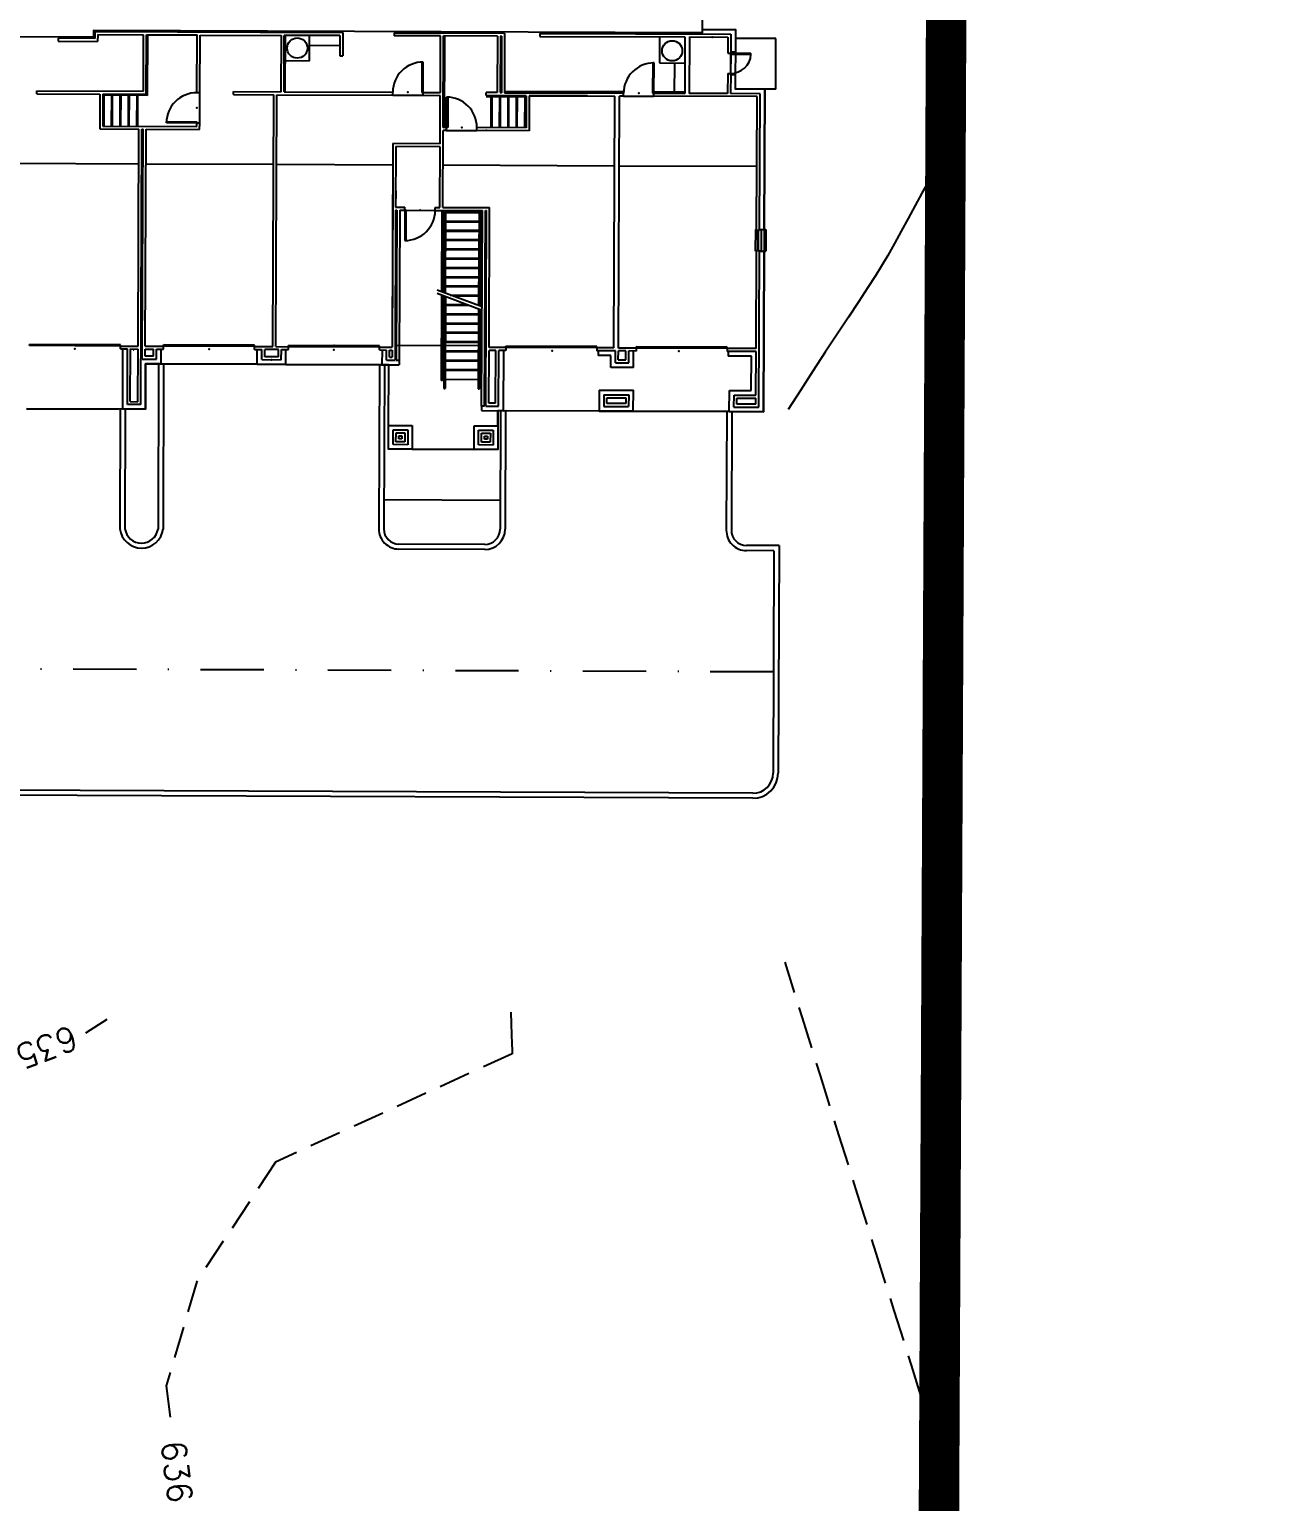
# Model space of a CAD drawing. Header units: feet. Extents: x 26064 to 27719, y 16802 to 28989.
# Drawn here: x 27216.4 to 27340.5, y 16940 to 17085.6 of the extents above; entities that cross this region are included whole.
import ezdxf

# ---------------------------------------------------------------- set-up
doc = ezdxf.new("R2010")
doc.units = ezdxf.units.FT
doc.header["$LTSCALE"] = 50
doc.header["$MEASUREMENT"] = 0
doc.header["$PDSIZE"] = -0.5
for name, pattern in [('CENTERPL', [0.25, 0.125, -0.0625, 0, -0.0625]), ('DASHED', [0.75, 0.5, -0.25]), ('HIDDEN', [0.375, 0.25, -0.125]), ('HIDN25', [0.0938, 0.0625, -0.0313])]:
    doc.linetypes.add(name, pattern=pattern)
for name, color, linetype in [('BUILDING-DOORS-EXT', 2, 'Continuous'), ('BUILDING-INTERIOR', 251, 'Continuous'), ('BUILDINGS', 5, 'Continuous'), ('CL-ROADS', 9, 'CENTERPL'), ('CONT-MJR', 160, 'HIDDEN'), ('CONT-MNR', 55, 'HIDN25'), ('CURB-B', 4, 'Continuous'), ('CURB-F', 32, 'Continuous'), ('DEMO-UTILITY', 1, 'Continuous'), ('SIDEWALK', 9, 'Continuous')]:
    doc.layers.add(name, color=color, linetype=linetype)
doc.styles.add('l60', font='simplex', dxfattribs={"height": 2.4})

msp = doc.modelspace()

# ---------------------------------------------------------------- linework, layer by layer
at = {"layer": 'BUILDING-DOORS-EXT', "color": 7}
for p, q in [((27287.73937, 17083.10646), (27285.74264, 17083.112)), ((27285.74314, 17083.23696), (27287.74236, 17083.22891)), ((27287.73937, 17083.10646), (27287.74236, 17083.22891))]:
    msp.add_line(p, q, dxfattribs=at)
msp.add_arc((27285.76207, 17083.22078), 1.98323, 269.2207002, 356.6228051, dxfattribs=at)
at = {"layer": 'BUILDING-INTERIOR', "color": 7, "ltscale": 12}
for p, q in [((27222.85837, 17085.36432), (27222.85569, 17084.69791)), ((27222.85837, 17085.36432), (27247.39052, 17085.26559)), ((27223.14875, 17085.07159), (27223.14607, 17084.40518)), ((27223.14875, 17085.07159), (27227.68864, 17085.05332)), ((27227.66617, 17079.47215), (27227.68864, 17085.05332)), ((27227.95656, 17079.17942), (27227.98019, 17085.05214)), ((27227.98019, 17085.05214), (27232.97825, 17085.03203)), ((27228.08101, 17079.05397), (27228.10514, 17085.05164)), ((27232.95529, 17079.3259), (27232.97825, 17085.03203)), ((27233.24684, 17079.32473), (27233.2698, 17085.03086)), ((27233.2698, 17085.03086), (27241.30838, 17084.99851)), ((27241.28592, 17079.41734), (27241.30838, 17084.99851)), ((27241.57747, 17079.41617), (27241.59992, 17084.99733)), ((27247.09779, 17084.97521), (27241.59992, 17084.99733)), ((27241.70241, 17079.41567), (27241.72488, 17084.99683)), ((27247.09779, 17084.97521), (27247.08975, 17082.97599)), ((27247.39052, 17085.26559), (27247.3813, 17082.97481)), ((27252.47191, 17085.24515), (27252.47074, 17084.95359)), ((27257.05223, 17084.93516), (27252.47074, 17084.95359)), ((27252.47191, 17085.24515), (27263.38431, 17085.20124)), ((27257.02977, 17079.35399), (27257.05223, 17084.93516)), ((27257.30741, 17075.89582), (27257.34378, 17084.93398)), ((27262.67508, 17084.91253), (27257.34378, 17084.93398)), ((27257.43236, 17075.89531), (27257.46873, 17084.93348)), ((27262.67508, 17084.91253), (27262.65262, 17079.33136)), ((27262.96663, 17084.91136), (27262.94418, 17079.33019)), ((27263.09158, 17084.91085), (27262.96663, 17084.91136)), ((27263.09158, 17084.91085), (27263.06913, 17079.32969)), ((27263.38431, 17085.20124), (27263.36068, 17079.32851)), ((27266.88295, 17085.18716), (27266.88178, 17084.8956)), ((27266.88178, 17084.8956), (27281.20954, 17084.83795)), ((27266.88295, 17085.18716), (27285.75068, 17085.11123)), ((27282.92023, 17085.58079), (27286.21068, 17085.56755)), ((27285.75068, 17085.11123), (27285.74314, 17083.23695)), ((27286.21068, 17085.56755), (27286.20179, 17083.36006)), ((27219.23095, 17084.42094), (27223.14607, 17084.40518)), ((27219.23213, 17084.71249), (27219.23096, 17084.42094)), ((27222.85569, 17084.69791), (27219.23213, 17084.71249)), ((27247.09377, 17083.9756), (27244.09493, 17083.98767)), ((27281.20954, 17084.83795), (27281.18708, 17079.25678)), ((27281.6677, 17084.83611), (27281.64524, 17079.25494)), ((27281.6677, 17084.83611), (27285.45796, 17084.82085)), ((27285.45796, 17084.82085), (27285.45159, 17083.23813)), ((27247.08975, 17082.97599), (27247.3813, 17082.97481)), ((27255.20925, 17082.3602), (27255.19718, 17079.36137)), ((27255.3342, 17082.3597), (27255.20925, 17082.3602)), ((27255.32213, 17079.36086), (27255.3342, 17082.3597)), ((27278.03376, 17082.26836), (27278.0217, 17079.26952)), ((27278.15872, 17082.26785), (27278.03376, 17082.26836)), ((27278.14665, 17079.26902), (27278.15872, 17082.26785)), ((27280.18747, 17079.26081), (27280.19954, 17082.25964)), ((27285.45159, 17083.23813), (27285.74314, 17083.23695)), ((27285.74314, 17083.23695), (27285.73443, 17081.07113)), ((27285.7351, 17081.23773), (27285.74314, 17083.23695)), ((27285.74264, 17083.112), (27285.74314, 17083.23696)), ((27285.74364, 17083.36191), (27286.20179, 17083.36006)), ((27285.44355, 17081.2389), (27285.4355, 17079.23969)), ((27285.44354, 17081.2389), (27285.7351, 17081.23773)), ((27285.7351, 17081.23773), (27285.72705, 17079.23852)), ((27285.7346, 17081.11278), (27286.19275, 17081.11093)), ((27286.19275, 17081.11093), (27286.18705, 17079.69483)), ((27217.12744, 17079.223), (27217.12862, 17079.51455)), ((27217.12744, 17079.223), (27223.375, 17079.19786)), ((27217.12862, 17079.51455), (27227.66617, 17079.47215)), ((27223.375, 17079.19786), (27223.36109, 17075.74086)), ((27223.66656, 17079.19668), (27223.65382, 17076.03124)), ((27223.66656, 17079.19668), (27227.95656, 17079.17942)), ((27223.77878, 17076.03073), (27223.79152, 17079.19618)), ((27228.08101, 17079.05397), (27223.79101, 17079.07123)), ((27224.61179, 17076.02738), (27224.62452, 17079.19283)), ((27225.4448, 17076.02403), (27225.45753, 17079.18948)), ((27226.27781, 17076.02068), (27226.29054, 17079.18612)), ((27227.11082, 17076.01733), (27227.12355, 17079.18277)), ((27233.24684, 17079.32473), (27232.95529, 17079.3259)), ((27233.23478, 17076.32589), (27233.24684, 17079.32473)), ((27236.57821, 17079.14473), (27236.57938, 17079.43628)), ((27236.57821, 17079.14473), (27240.57666, 17079.12864)), ((27236.57938, 17079.43628), (27241.28592, 17079.41734)), ((27240.47644, 17054.22164), (27240.57667, 17079.12864)), ((27240.76799, 17054.22047), (27240.86821, 17079.12747)), ((27240.86821, 17079.12747), (27252.32213, 17079.08137)), ((27241.57747, 17079.41617), (27252.3233, 17079.37293)), ((27252.32213, 17079.08137), (27252.3233, 17079.37293)), ((27252.32213, 17079.08137), (27255.32096, 17079.06931)), ((27255.19718, 17079.36137), (27255.32213, 17079.36086)), ((27255.32096, 17079.06931), (27255.32213, 17079.36086)), ((27255.32213, 17079.36086), (27257.02977, 17079.35399)), ((27261.56858, 17079.04417), (27261.56975, 17079.33572)), ((27262.65262, 17079.33136), (27261.56975, 17079.33572)), ((27262.94418, 17079.33019), (27263.06913, 17079.32969)), ((27263.36068, 17079.32851), (27275.14781, 17079.28108)), ((27275.14832, 17079.40604), (27263.36118, 17079.45347)), ((27275.14664, 17078.98953), (27275.14781, 17079.28108)), ((27278.0217, 17079.26952), (27278.14665, 17079.26902)), ((27278.14547, 17078.97746), (27278.14665, 17079.26902)), ((27278.14665, 17079.26902), (27281.18708, 17079.25678)), ((27281.18759, 17079.38174), (27278.14715, 17079.39397)), ((27285.4355, 17079.23969), (27281.64524, 17079.25494)), ((27288.64257, 17079.22678), (27285.72705, 17079.23852)), ((27289.10257, 17079.68309), (27286.18705, 17079.69483)), ((27288.58827, 17065.73201), (27288.64257, 17079.22678)), ((27289.04676, 17065.81347), (27289.10257, 17079.68309)), ((27255.32096, 17079.06931), (27257.0286, 17079.06244)), ((27257.00932, 17074.27262), (27257.0286, 17079.06244)), ((27257.64061, 17075.89448), (27257.65268, 17078.89331)), ((27257.65268, 17078.89331), (27257.77763, 17078.89281)), ((27257.77763, 17078.89281), (27257.76556, 17075.89397)), ((27265.52488, 17078.90329), (27261.56807, 17078.91922)), ((27265.52538, 17079.02825), (27261.56858, 17079.04417)), ((27262.05565, 17075.87671), (27262.06838, 17079.04216)), ((27262.88866, 17075.87336), (27262.90139, 17079.0388)), ((27263.72167, 17075.87001), (27263.7344, 17079.03545)), ((27264.55468, 17075.86665), (27264.56741, 17079.0321)), ((27265.38769, 17075.8633), (27265.40042, 17079.02875)), ((27265.52538, 17079.02825), (27265.51265, 17075.8628)), ((27265.81694, 17079.02707), (27265.80303, 17075.57007)), ((27271.56469, 17079.00394), (27265.81694, 17079.02707)), ((27265.85855, 17079.0269), (27274.27198, 17078.99305)), ((27274.17175, 17054.08605), (27274.27198, 17078.99305)), ((27274.62991, 17054.08421), (27274.73014, 17078.99121)), ((27275.14664, 17078.98953), (27274.73014, 17078.99121)), ((27275.14664, 17078.98953), (27278.14547, 17078.97746)), ((27288.34985, 17078.9364), (27278.14547, 17078.97746)), ((27288.29672, 17065.73318), (27288.34985, 17078.9364)), ((27229.94439, 17076.33913), (27229.94489, 17076.46408)), ((27232.94322, 17076.32707), (27229.94439, 17076.33913)), ((27229.94489, 17076.46408), (27232.94373, 17076.45202)), ((27232.94188, 17075.99386), (27232.94322, 17076.32707)), ((27232.94373, 17076.45202), (27232.94322, 17076.32707)), ((27233.23478, 17076.32589), (27232.94322, 17076.32707)), ((27233.23226, 17075.70114), (27233.23478, 17076.32589)), ((27223.36109, 17075.74086), (27227.23459, 17075.72527)), ((27223.65382, 17076.03124), (27232.94188, 17075.99386)), ((27227.14828, 17054.27527), (27227.23459, 17075.72527)), ((27227.41653, 17048.48467), (27227.52614, 17075.7241)), ((27227.52614, 17075.7241), (27227.6511, 17075.72359)), ((27227.55959, 17052.98243), (27227.6511, 17075.72359)), ((27227.85633, 17054.27242), (27227.94265, 17075.72242)), ((27227.94265, 17075.72242), (27233.23226, 17075.70114)), ((27257.27557, 17067.98223), (27257.30623, 17075.60426)), ((27257.63944, 17075.60292), (27257.30623, 17075.60426)), ((27257.64061, 17075.89448), (27257.30741, 17075.89582)), ((27257.63944, 17075.60292), (27257.64061, 17075.89448)), ((27257.63944, 17075.60292), (27260.63827, 17075.59085)), ((27257.76556, 17075.89397), (27257.64061, 17075.89448)), ((27260.63827, 17075.59085), (27260.63945, 17075.88241)), ((27265.80303, 17075.57007), (27260.63827, 17075.59085)), ((27265.51265, 17075.8628), (27260.63945, 17075.88241)), ((27261.63798, 17075.58683), (27261.51303, 17075.58733)), ((27252.3445, 17074.29139), (27252.26355, 17054.17421)), ((27257.00932, 17074.27262), (27252.3445, 17074.29139)), ((27252.63487, 17073.99866), (27252.61074, 17068.001)), ((27257.00814, 17073.98107), (27252.63487, 17073.99866)), ((27256.98401, 17067.9834), (27257.00814, 17073.98107)), ((27227.22067, 17072.26829), (27214.72553, 17072.31857)), ((27240.54885, 17072.21466), (27227.92874, 17072.26544)), ((27252.33595, 17072.16722), (27240.84039, 17072.21348)), ((27274.24416, 17072.07907), (27257.29232, 17072.14728)), ((27288.322, 17072.02242), (27274.70232, 17072.07722)), ((27252.3259, 17069.63862), (27252.26367, 17054.17421)), ((27252.61745, 17069.63744), (27252.61087, 17068.001)), ((27256.98414, 17067.9834), (27256.99072, 17069.61985)), ((27257.2757, 17067.98223), (27257.28228, 17069.61867)), ((27252.60957, 17067.70945), (27252.54986, 17052.88187)), ((27252.6097, 17067.70945), (27252.54999, 17052.88187)), ((27252.6097, 17067.70945), (27252.73465, 17067.70894)), ((27252.61087, 17068.001), (27253.52718, 17067.99731)), ((27252.73465, 17067.70894), (27252.67494, 17052.88137)), ((27253.0262, 17067.70777), (27252.96648, 17052.88019)), ((27253.0262, 17067.70777), (27253.52601, 17067.70576)), ((27253.52601, 17067.70576), (27253.51394, 17064.70692)), ((27253.52601, 17067.70576), (27253.52718, 17067.99731)), ((27253.52601, 17067.70576), (27256.52484, 17067.69369)), ((27253.65096, 17067.70526), (27253.52601, 17067.70576)), ((27253.63889, 17064.70642), (27253.65096, 17067.70526)), ((27256.52484, 17067.69369), (27256.52602, 17067.98524)), ((27256.52484, 17067.69369), (27261.18961, 17067.67492)), ((27256.52602, 17067.98524), (27256.98414, 17067.9834)), ((27257.2757, 17067.98223), (27261.89884, 17067.96362)), ((27261.11185, 17048.34909), (27261.18961, 17067.67492)), ((27261.40341, 17048.34792), (27261.48117, 17067.67375)), ((27261.48117, 17067.67375), (27261.60612, 17067.67324)), ((27261.52836, 17048.34741), (27261.60612, 17067.67324)), ((27261.84307, 17054.13566), (27261.89872, 17067.96363)), ((27261.8432, 17054.13566), (27261.89884, 17067.96362)), ((27253.51394, 17064.70692), (27253.63889, 17064.70642)), ((27288.20505, 17063.651), (27288.21375, 17065.81682)), ((27288.21375, 17065.81682), (27288.29705, 17065.81649)), ((27288.29672, 17065.73319), (27288.58827, 17065.73201)), ((27288.41362, 17063.73346), (27288.42167, 17065.73268)), ((27288.46332, 17065.73252), (27288.45527, 17063.73329)), ((27288.58861, 17065.81531), (27288.75521, 17065.81464)), ((27288.58861, 17065.81531), (27289.04676, 17065.81347)), ((27288.75521, 17065.81464), (27288.74649, 17063.64882)), ((27289.04676, 17065.81347), (27289.21336, 17065.8128)), ((27289.21336, 17065.8128), (27289.20465, 17063.64697)), ((27288.28834, 17063.65066), (27288.20505, 17063.651)), ((27288.24962, 17054.0294), (27288.28867, 17063.73396)), ((27288.28867, 17063.73396), (27288.58023, 17063.73279)), ((27288.51788, 17048.23881), (27288.58023, 17063.73279)), ((27288.74649, 17063.64882), (27288.57989, 17063.64949)), ((27288.57989, 17063.64949), (27289.03805, 17063.64764)), ((27288.97419, 17047.77881), (27289.03805, 17063.64764)), ((27289.03805, 17063.64764), (27289.20465, 17063.64697)), ((27257.15733, 17059.28422), (27257.12346, 17050.86422)), ((27257.28209, 17059.23633), (27257.24841, 17050.86372)), ((27257.40686, 17059.18845), (27257.37018, 17050.07186)), ((27257.53162, 17059.14057), (27257.49513, 17050.07135)), ((27257.27472, 17057.40285), (27257.39967, 17057.40234)), ((27257.2784, 17058.31916), (27257.40336, 17058.31865)), ((27257.52462, 17057.40184), (27260.81502, 17057.3886)), ((27257.52831, 17058.31815), (27259.8223, 17058.30892)), ((27260.81717, 17057.92711), (27260.78552, 17050.05811)), ((27260.94193, 17057.87923), (27260.91047, 17050.05761)), ((27257.27104, 17056.48654), (27257.39598, 17056.48603)), ((27257.52094, 17056.48553), (27260.81133, 17056.47229)), ((27216.40245, 17054.31851), (27216.40295, 17054.44347)), ((27225.39946, 17054.40726), (27216.40295, 17054.44347)), ((27225.39896, 17054.28231), (27225.39946, 17054.40726)), ((27229.66813, 17054.26513), (27229.66864, 17054.39008)), ((27238.66514, 17054.35388), (27229.66864, 17054.39008)), ((27238.66464, 17054.22893), (27238.66514, 17054.35388)), ((27242.01751, 17054.21544), (27242.01801, 17054.34039)), ((27249.71642, 17054.30941), (27242.01801, 17054.34039)), ((27257.26367, 17054.65391), (27257.38861, 17054.65341)), ((27257.26735, 17055.57022), (27257.3923, 17055.56972)), ((27257.51357, 17054.65291), (27260.80396, 17054.63967)), ((27257.51725, 17055.56922), (27260.80764, 17055.55598)), ((27225.39896, 17054.28231), (27216.40245, 17054.31851)), ((27225.39778, 17053.99076), (27225.39896, 17054.28231)), ((27225.39778, 17053.99076), (27226.10584, 17053.98791)), ((27225.39896, 17054.28231), (27227.14828, 17054.27527)), ((27225.62372, 17048.03372), (27225.64769, 17053.98975)), ((27226.08372, 17048.49003), (27226.10584, 17053.98791)), ((27226.37644, 17048.78041), (27226.39739, 17053.98674)), ((27226.39739, 17053.98674), (27227.1471, 17053.98372)), ((27226.65479, 17053.91714), (27226.73403, 17053.91682)), ((27227.12615, 17048.7774), (27227.1471, 17053.98372)), ((27227.55959, 17052.98243), (27228.95488, 17052.97682)), ((27227.85231, 17053.27281), (27227.85516, 17053.98087)), ((27228.6645, 17053.26954), (27227.85231, 17053.27281)), ((27227.85516, 17053.98087), (27228.66735, 17053.9776)), ((27227.85633, 17054.27242), (27229.66813, 17054.26513)), ((27228.6645, 17053.26954), (27228.66735, 17053.9776)), ((27228.95488, 17052.97682), (27228.9589, 17053.97643)), ((27228.9589, 17053.97643), (27229.66696, 17053.97358)), ((27229.41119, 17052.51682), (27229.41706, 17053.97459)), ((27229.66696, 17053.97358), (27229.66813, 17054.26513)), ((27238.66464, 17054.22893), (27229.66813, 17054.26513)), ((27238.66347, 17053.93738), (27238.66464, 17054.22893)), ((27238.66347, 17053.93738), (27239.37153, 17053.93453)), ((27238.66464, 17054.22893), (27240.47644, 17054.22164)), ((27238.90751, 17052.4786), (27238.91337, 17053.93637)), ((27239.3675, 17052.93492), (27239.37153, 17053.93453)), ((27239.3675, 17052.93492), (27241.30432, 17052.92712)), ((27239.66023, 17053.2253), (27239.66308, 17053.93335)), ((27241.01394, 17053.21985), (27239.66023, 17053.2253)), ((27241.01679, 17053.92791), (27239.66308, 17053.93335)), ((27240.76799, 17054.22047), (27242.01751, 17054.21544)), ((27241.01394, 17053.21985), (27241.01679, 17053.92791)), ((27241.30432, 17052.92712), (27241.30834, 17053.92674)), ((27241.30834, 17053.92674), (27242.01633, 17053.92389)), ((27241.76063, 17052.46712), (27241.7665, 17053.92489)), ((27242.01633, 17053.92389), (27242.01751, 17054.21544)), ((27249.71592, 17054.18446), (27242.01751, 17054.21544)), ((27251.01414, 17054.17924), (27249.71592, 17054.18446)), ((27251.01465, 17054.30419), (27249.71642, 17054.30941)), ((27251.01297, 17053.88768), (27251.01414, 17054.17924)), ((27251.01297, 17053.88768), (27251.72098, 17053.88483)), ((27251.01414, 17054.17924), (27251.01465, 17054.30419)), ((27251.01414, 17054.17924), (27252.26367, 17054.17421)), ((27251.26281, 17053.88668), (27251.25694, 17052.42891)), ((27251.71696, 17052.88522), (27251.72098, 17053.88483)), ((27251.71696, 17052.88522), (27252.54999, 17052.88187)), ((27252.00968, 17053.1756), (27252.01253, 17053.88366)), ((27252.00968, 17053.1756), (27252.25965, 17053.1746)), ((27252.01253, 17053.88366), (27252.2625, 17053.88265)), ((27252.2625, 17053.88265), (27252.25965, 17053.1746)), ((27252.67494, 17052.88137), (27252.96648, 17052.88019)), ((27252.96648, 17052.88019), (27252.96464, 17052.42204)), ((27257.25998, 17053.7376), (27257.38493, 17053.7371)), ((27257.50988, 17053.7366), (27260.80027, 17053.72336)), ((27261.82108, 17048.63779), (27261.84203, 17053.8441)), ((27262.50844, 17053.84142), (27261.84203, 17053.8441)), ((27263.50929, 17054.12895), (27261.8432, 17054.13566)), ((27262.48749, 17048.63511), (27262.50844, 17053.84142)), ((27262.77787, 17048.34239), (27262.79999, 17053.84025)), ((27263.50811, 17053.8374), (27262.79999, 17053.84025)), ((27263.25815, 17053.8384), (27263.23418, 17047.88239)), ((27263.50929, 17054.12895), (27263.50811, 17053.8374)), ((27263.50929, 17054.12895), (27263.50979, 17054.2539)), ((27265.1311, 17054.12243), (27263.50929, 17054.12895)), ((27265.1316, 17054.24738), (27263.50979, 17054.2539)), ((27272.50567, 17054.09275), (27265.13109, 17054.12243)), ((27272.50617, 17054.21771), (27265.1316, 17054.24738)), ((27272.50567, 17054.09275), (27272.50449, 17053.8012)), ((27274.33718, 17053.79383), (27272.50449, 17053.8012)), ((27272.50567, 17054.09275), (27272.50617, 17054.21771)), ((27274.17175, 17054.08605), (27272.50567, 17054.09275)), ((27272.62945, 17053.8007), (27272.6276, 17053.34254)), ((27273.87718, 17053.33751), (27272.6276, 17053.34254)), ((27273.87249, 17052.1713), (27273.87718, 17053.33751)), ((27274.33249, 17052.62761), (27274.33718, 17053.79383)), ((27274.62522, 17052.91799), (27274.62874, 17053.79265)), ((27274.62522, 17052.91799), (27275.37493, 17052.91498)), ((27275.37845, 17053.78964), (27274.62874, 17053.79265)), ((27276.37923, 17054.07717), (27274.62991, 17054.08421)), ((27275.37493, 17052.91498), (27275.37845, 17053.78964)), ((27275.66531, 17052.62225), (27275.67, 17053.78846)), ((27276.37806, 17053.78561), (27275.67, 17053.78846)), ((27276.12162, 17052.16225), (27276.12815, 17053.78662)), ((27276.37923, 17054.07717), (27276.37806, 17053.78561)), ((27276.37923, 17054.07717), (27276.37973, 17054.20212)), ((27285.37574, 17054.04097), (27276.37923, 17054.07717)), ((27285.37624, 17054.16592), (27276.37973, 17054.20212)), ((27285.37574, 17054.04097), (27285.37456, 17053.74941)), ((27288.24845, 17053.73785), (27285.37456, 17053.74941)), ((27285.37574, 17054.04097), (27285.37624, 17054.16592)), ((27288.24962, 17054.0294), (27285.37574, 17054.04097)), ((27285.49952, 17053.74891), (27285.49767, 17053.29075)), ((27287.78845, 17053.28154), (27285.49767, 17053.29075)), ((27287.77471, 17049.8662), (27287.78845, 17053.28154)), ((27288.23102, 17049.4062), (27288.24845, 17053.73785)), ((27227.87285, 17048.02467), (27227.89095, 17052.52294)), ((27227.89095, 17052.52294), (27229.41119, 17052.51682)), ((27229.41119, 17052.51682), (27238.90751, 17052.4786)), ((27238.90751, 17052.4786), (27241.76063, 17052.46712)), ((27241.76063, 17052.46712), (27251.21531, 17052.42908)), ((27251.25694, 17052.42891), (27252.96464, 17052.42204)), ((27251.92007, 17046.42847), (27251.94421, 17052.42614)), ((27257.2526, 17051.90498), (27257.37755, 17051.90448)), ((27257.25629, 17052.82129), (27257.38124, 17052.82079)), ((27257.5025, 17051.90398), (27260.79289, 17051.89074)), ((27257.50619, 17052.82029), (27260.79658, 17052.80705)), ((27276.12162, 17052.16225), (27273.87249, 17052.1713)), ((27274.33249, 17052.62761), (27275.66531, 17052.62225)), ((27257.24841, 17050.86372), (27257.12346, 17050.86422)), ((27257.24892, 17050.98867), (27257.37387, 17050.98817)), ((27257.37018, 17050.07186), (27257.49513, 17050.07135)), ((27257.49881, 17050.98766), (27260.7892, 17050.97442)), ((27260.78552, 17050.05811), (27260.91047, 17050.05761)), ((27226.37644, 17048.78041), (27227.12615, 17048.7774)), ((27262.48749, 17048.63511), (27261.82108, 17048.63779)), ((27272.73887, 17049.9267), (27272.73049, 17047.84418)), ((27272.73887, 17049.9267), (27276.11257, 17049.91313)), ((27273.19519, 17049.4667), (27273.19049, 17048.30049)), ((27273.19519, 17049.4667), (27275.65257, 17049.45681)), ((27273.48322, 17048.59087), (27273.48557, 17049.17398)), ((27275.3575, 17048.58332), (27273.48322, 17048.59087)), ((27273.48557, 17049.17398), (27275.35984, 17049.16643)), ((27275.35984, 17049.16643), (27275.3575, 17048.58332)), ((27275.65257, 17049.45681), (27275.64788, 17048.2906)), ((27276.10419, 17047.8306), (27276.11257, 17049.91313)), ((27285.6005, 17047.79239), (27285.60888, 17049.87491)), ((27285.60888, 17049.87491), (27287.77471, 17049.8662)), ((27286.0605, 17048.2487), (27286.06519, 17049.41491)), ((27286.06519, 17049.41491), (27288.23102, 17049.4062)), ((27286.35323, 17048.53908), (27286.35557, 17049.12219)), ((27288.2275, 17048.53154), (27286.35323, 17048.53908)), ((27286.35557, 17049.12219), (27288.22985, 17049.11464)), ((27288.2275, 17048.53154), (27288.22985, 17049.11464)), ((27216.12741, 17048.07193), (27225.19677, 17048.03544)), ((27227.87285, 17048.02467), (27225.62372, 17048.03372)), ((27227.41653, 17048.48467), (27226.08372, 17048.49003)), ((27261.11185, 17048.34909), (27261.11001, 17047.89093)), ((27261.11001, 17047.89093), (27263.23418, 17047.88239)), ((27261.40341, 17048.34792), (27261.11185, 17048.34909)), ((27261.52836, 17048.34741), (27262.77787, 17048.34239)), ((27262.61133, 17048.34306), (27262.77787, 17048.34239)), ((27262.61133, 17048.34306), (27262.77787, 17048.34239)), ((27262.70752, 17046.38506), (27262.71355, 17047.88448)), ((27272.73049, 17047.84418), (27263.5258, 17047.88122)), ((27272.73049, 17047.84418), (27276.10419, 17047.8306)), ((27273.19049, 17048.30049), (27275.64788, 17048.2906)), ((27276.10419, 17047.8306), (27285.6005, 17047.79239)), ((27285.6005, 17047.79239), (27288.97419, 17047.77881)), ((27286.0605, 17048.2487), (27288.51788, 17048.23881)), ((27251.91069, 17044.09605), (27251.92007, 17046.42848)), ((27251.92007, 17046.42848), (27254.2525, 17046.41909)), ((27252.34978, 17044.53162), (27252.35564, 17045.98939)), ((27252.35564, 17045.98939), (27253.81341, 17045.98352)), ((27252.6425, 17044.822), (27252.64602, 17045.69666)), ((27252.64602, 17045.69666), (27253.52068, 17045.69314)), ((27253.52068, 17045.69314), (27253.51717, 17044.81848)), ((27253.81341, 17045.98352), (27253.80755, 17044.52575)), ((27254.2525, 17046.41909), (27254.24312, 17044.08666)), ((27260.36571, 17044.06202), (27260.37509, 17046.39445)), ((27260.37509, 17046.39445), (27262.70752, 17046.38507)), ((27260.8048, 17044.49759), (27260.81066, 17045.95536)), ((27260.81066, 17045.95536), (27262.26843, 17045.9495)), ((27261.09752, 17044.78798), (27261.10104, 17045.66264)), ((27261.10104, 17045.66264), (27261.9757, 17045.65912)), ((27261.9757, 17045.65912), (27261.97218, 17044.78446)), ((27262.26843, 17045.9495), (27262.26256, 17044.49173)), ((27262.70752, 17046.38507), (27262.69813, 17044.05264)), ((27253.80755, 17044.52575), (27252.34978, 17044.53162)), ((27253.51717, 17044.81848), (27252.6425, 17044.822)), ((27252.93523, 17045.11238), (27252.9364, 17045.40394)), ((27253.22679, 17045.11121), (27252.93523, 17045.11238)), ((27252.9364, 17045.40394), (27253.22796, 17045.40276)), ((27253.22796, 17045.40276), (27253.22679, 17045.11121)), ((27262.26256, 17044.49173), (27260.8048, 17044.49759)), ((27261.97218, 17044.78446), (27261.09752, 17044.78798)), ((27261.39025, 17045.07836), (27261.39142, 17045.36991)), ((27261.6818, 17045.07718), (27261.39025, 17045.07836)), ((27261.39142, 17045.36991), (27261.68298, 17045.36874)), ((27261.68298, 17045.36874), (27261.6818, 17045.07718)), ((27254.24312, 17044.08666), (27251.91069, 17044.09605)), ((27254.24312, 17044.08666), (27260.36571, 17044.06202)), ((27262.69813, 17044.05264), (27260.36571, 17044.06202))]:
    msp.add_line(p, q, dxfattribs=at)
at = {"layer": 'BUILDING-INTERIOR', "color": 7, "ltscale": 8}
for p, q in [((27244.0889, 17082.48827), (27244.09895, 17084.9873)), ((27278.7102, 17084.76471), (27278.70015, 17082.26568)), ((27241.58987, 17082.49833), (27244.0889, 17082.48827)), ((27278.70015, 17082.26568), (27281.19918, 17082.25562))]:
    msp.add_line(p, q, dxfattribs=at)
at = {"layer": 'BUILDING-INTERIOR', "color": 7, "ltscale": 4}
for p, q in [((27223.69548, 17076.03107), (27223.70821, 17079.19652)), ((27224.52849, 17076.02772), (27224.54122, 17079.19316)), ((27225.3615, 17076.02436), (27225.37423, 17079.18981)), ((27226.19451, 17076.02101), (27226.20724, 17079.18646)), ((27227.02752, 17076.01766), (27227.04025, 17079.18311)), ((27262.13895, 17075.87637), (27262.15168, 17079.04182)), ((27262.97196, 17075.87302), (27262.98469, 17079.03847)), ((27263.80497, 17075.86967), (27263.8177, 17079.03512)), ((27264.63798, 17075.86632), (27264.65071, 17079.03177)), ((27265.47099, 17075.86297), (27265.48372, 17079.02841)), ((27257.31561, 17067.56557), (27257.44057, 17067.56507)), ((27257.56552, 17067.56456), (27260.85591, 17067.55132)), ((27257.31193, 17066.64926), (27257.43688, 17066.64875)), ((27257.56183, 17066.64825), (27260.85222, 17066.63501)), ((27257.30455, 17064.81663), (27257.42951, 17064.81613)), ((27257.30824, 17065.73295), (27257.4332, 17065.73244)), ((27257.55446, 17064.81563), (27260.84484, 17064.80239)), ((27257.55814, 17065.73194), (27260.84853, 17065.7187)), ((27257.30087, 17063.90032), (27257.42582, 17063.89982)), ((27257.55077, 17063.89932), (27260.84116, 17063.88608)), ((27257.29349, 17062.0677), (27257.41844, 17062.0672)), ((27257.29718, 17062.98401), (27257.42213, 17062.98351)), ((27257.54339, 17062.0667), (27260.83378, 17062.05346)), ((27257.54708, 17062.983), (27260.83747, 17062.96976)), ((27257.28611, 17060.23508), (27257.41107, 17060.23458)), ((27257.2898, 17061.15139), (27257.41476, 17061.15089)), ((27257.53602, 17060.23408), (27260.8264, 17060.22083)), ((27257.53971, 17061.15039), (27260.83009, 17061.13715)), ((27258.00484, 17059.31586), (27260.82272, 17059.30452)), ((27257.27505, 17057.48615), (27257.40001, 17057.48565)), ((27257.27874, 17058.40246), (27257.40369, 17058.40196)), ((27257.52496, 17057.48514), (27260.81534, 17057.4719)), ((27257.52865, 17058.40145), (27259.60293, 17058.39311)), ((27257.27137, 17056.56984), (27257.39632, 17056.56933)), ((27257.52127, 17056.56883), (27260.81167, 17056.55559)), ((27257.264, 17054.73721), (27257.38895, 17054.73671)), ((27257.26769, 17055.65353), (27257.39263, 17055.65302)), ((27257.5139, 17054.73621), (27260.80429, 17054.72297)), ((27257.51758, 17055.65252), (27260.80798, 17055.63928)), ((27257.25663, 17052.90459), (27257.38157, 17052.90409)), ((27257.26031, 17053.8209), (27257.38526, 17053.8204)), ((27257.50652, 17052.90359), (27260.79691, 17052.89035)), ((27257.51021, 17053.8199), (27260.8006, 17053.80666)), ((27257.25294, 17051.98828), (27257.37789, 17051.98778)), ((27257.50284, 17051.98728), (27260.79323, 17051.97404))]:
    msp.add_line(p, q, dxfattribs=at)
at = {"layer": 'BUILDING-INTERIOR', "color": 7, "ltscale": 6}
for p, q in [((27257.19117, 17067.69102), (27257.15877, 17059.64057)), ((27257.31612, 17067.69052), (27257.28372, 17059.64007)), ((27257.31528, 17067.48226), (27257.44024, 17067.48176)), ((27257.40829, 17059.5448), (27257.44107, 17067.69001)), ((27257.53305, 17059.49692), (27257.56602, 17067.68951)), ((27257.56518, 17067.48126), (27260.85557, 17067.46802)), ((27260.85641, 17067.67627), (27260.81861, 17058.28346)), ((27260.98136, 17067.67577), (27260.94337, 17058.23558)), ((27260.98052, 17067.46752), (27261.18878, 17067.46668)), ((27257.31159, 17066.56595), (27257.43655, 17066.56545)), ((27257.56149, 17066.56494), (27260.85188, 17066.55171)), ((27257.30422, 17064.73333), (27257.42917, 17064.73283)), ((27257.3079, 17065.64964), (27257.43286, 17065.64914)), ((27257.55412, 17064.73232), (27260.84451, 17064.71908)), ((27257.55781, 17065.64863), (27260.8482, 17065.63539)), ((27257.30053, 17063.81702), (27257.42549, 17063.81652)), ((27257.55043, 17063.81602), (27260.84082, 17063.80278)), ((27257.29315, 17061.9844), (27257.41811, 17061.9839)), ((27257.29684, 17062.90071), (27257.4218, 17062.90021)), ((27257.54306, 17061.9834), (27260.83344, 17061.97016)), ((27257.54675, 17062.8997), (27260.83714, 17062.88646)), ((27257.28578, 17060.15178), (27257.41074, 17060.15128)), ((27257.28946, 17061.06809), (27257.41442, 17061.06759)), ((27257.53568, 17060.15077), (27260.82607, 17060.13753)), ((27257.53937, 17061.06708), (27260.82976, 17061.05384)), ((27258.34916, 17059.23117), (27260.82238, 17059.22122)), ((27216.40295, 17054.44347), (27216.40295, 17054.44347)), ((27225.39946, 17054.40726), (27216.40295, 17054.44347)), ((27225.39946, 17054.40726), (27225.39946, 17054.40726)), ((27229.66864, 17054.39008), (27229.66864, 17054.39008)), ((27238.66514, 17054.35388), (27229.66864, 17054.39008)), ((27238.66514, 17054.35388), (27238.66514, 17054.35388)), ((27242.01801, 17054.34039), (27242.01801, 17054.34039)), ((27249.71642, 17054.30941), (27242.01801, 17054.34039)), ((27252.55616, 17054.38128), (27261.13591, 17054.34677)), ((27251.01465, 17054.30419), (27249.71642, 17054.30941)), ((27251.01465, 17054.30419), (27251.01465, 17054.30419)), ((27263.50979, 17054.2539), (27263.50979, 17054.2539)), ((27265.1316, 17054.24738), (27263.50979, 17054.2539)), ((27272.50617, 17054.21771), (27265.1316, 17054.24738)), ((27272.50617, 17054.21771), (27272.50617, 17054.21771)), ((27276.37973, 17054.20212), (27276.37973, 17054.20212)), ((27285.37624, 17054.16592), (27276.37973, 17054.20212)), ((27285.37624, 17054.16592), (27285.37624, 17054.16592))]:
    msp.add_line(p, q, dxfattribs=at)
at = {"layer": 'BUILDING-INTERIOR', "color": 7, "ltscale": 48}
for p, q in [((27261.14987, 17057.79942), (27256.69988, 17059.45977)), ((27261.1513, 17058.15578), (27256.70131, 17059.81612))]:
    msp.add_line(p, q, dxfattribs=at)
at = {"layer": 'BUILDING-INTERIOR', "color": 7, "ltscale": 12}
msp.add_lwpolyline([(27282.9633, 17096.28495), (27282.91889, 17085.24758), (27222.73392, 17085.48974), (27222.73124, 17084.82334), (27212.73513, 17084.86356), (27212.73781, 17085.52997), (27197.20216, 17085.59249)], dxfattribs=at)
at = {"layer": 'BUILDING-INTERIOR', "color": 7, "ltscale": 8}
for centre in [(27242.88605, 17083.74265), (27279.95452, 17083.46852)]:
    msp.add_circle(centre, 0.99962, dxfattribs=at)
at = {"layer": 'BUILDING-INTERIOR', "color": 7, "ltscale": 12}
for centre, start, end in [((27255.32213, 17079.36086), 89.7694454, 179.7694454), ((27278.14665, 17079.26902), 89.7694454, 179.7694454), ((27232.94322, 17076.32707), 89.7694454, 179.7694454), ((27257.64061, 17075.89448), 359.7694454, 89.7694454), ((27253.52601, 17067.70576), 269.7694454, 359.7694454)]:
    msp.add_arc(centre, 2.99886, start, end, dxfattribs=at)
for p in [(27283.89774, 17084.80447, 1), (27253.82272, 17079.3669, 1), (27276.64723, 17079.27505, 1), (27232.94926, 17077.82649, 1), (27259.14003, 17075.88844, 1), (27255.02543, 17067.69972, 1), (27220.89953, 17054.00886, 1), (27234.16521, 17053.95548, 1), (27240.33588, 17052.93102, 1), (27246.51459, 17053.90579, 1), (27246.51633, 17054.32229, 1), (27268.00798, 17054.2358, 1), (27268.08954, 17053.81897, 1), (27280.62641, 17053.76852, 1)]:
    msp.add_point(p, dxfattribs=at)
at = {"layer": 'BUILDINGS', "color": 7, "flags": 128}
msp.add_lwpolyline([(27282.9633, 17096.28495), (27282.92023, 17085.58079), (27286.21068, 17085.56755), (27286.20179, 17083.36006), (27286.19275, 17081.11093), (27286.18705, 17079.69483), (27289.10257, 17079.68309), (27289.04676, 17065.81347), (27289.03805, 17063.64764), (27288.97419, 17047.77881), (27285.6005, 17047.79239), (27285.6005, 17047.79239), (27276.10419, 17047.8306), (27276.10419, 17047.8306), (27276.10419, 17047.8306), (27276.10419, 17047.8306), (27276.10419, 17047.8306), (27276.10419, 17047.8306), (27272.73049, 17047.84418), (27272.73049, 17047.84418), (27272.73049, 17047.84418), (27272.73049, 17047.84418), (27263.23418, 17047.88239), (27263.23418, 17047.88239), (27262.71355, 17047.88448), (27262.69813, 17044.05264), (27260.36571, 17044.06202), (27254.24312, 17044.08666), (27251.91069, 17044.09605), (27251.92007, 17046.42848), (27251.94421, 17052.42614), (27251.25694, 17052.42891), (27251.25694, 17052.42891), (27241.76063, 17052.46712), (27241.76063, 17052.46712), (27238.90751, 17052.4786), (27238.90751, 17052.4786), (27229.41119, 17052.51682), (27229.41119, 17052.51682), (27227.89095, 17052.52294), (27227.87285, 17048.02467), (27225.62372, 17048.03372), (27225.62372, 17048.03372), (27216.12741, 17048.07193)], dxfattribs=at)
at = {"layer": 'CL-ROADS', "color": 7}
msp.add_line((27289.97111, 17022.05578), (27154.31048, 17022.59071), dxfattribs=at)
at = {"layer": 'CONT-MJR', "color": 7}
msp.add_line((27221.96247, 16986.38621, 635), (27224.10378, 16987.73959, 635), dxfattribs=at)
at = {"layer": 'CONT-MNR', "color": 7, "extrusion": (0.809405, -0.587251, 0)}
msp.add_line((27307.32699, 17073.62175, 637), (27306.67183, 17072.71874, 637), dxfattribs=at)
at = {"layer": 'CONT-MNR', "color": 7}
for p, q in [((27306.67183, 17072.71874, 637), (27306.00465, 17071.69693, 637)), ((27305.32869, 17070.58044, 637), (27304.64717, 17069.39339, 637)), ((27306.00465, 17071.69693, 637), (27305.32869, 17070.58044, 637)), ((27304.64717, 17069.39339, 637), (27303.96333, 17068.15992, 637)), ((27303.96333, 17068.15992, 637), (27303.28038, 17066.90414, 637)), ((27301.26925, 17063.24424, 637), (27300.6222, 17062.1405, 637)), ((27300.05337, 17061.22825, 637), (27299.30358, 17060.06786, 637)), ((27297.37757, 17057.14525, 637), (27296.25958, 17055.45431, 637)), ((27292.63507, 17049.8907, 637), (27291.43377, 17047.99138, 637)), ((27307.3099, 17042.26002, 638), (27306.76495, 17041.1371, 638)), ((27306.01587, 17039.01663, 638), (27305.7334, 17037.95642, 638)), ((27305.32839, 17035.86841, 638), (27305.20173, 17034.82799, 638)), ((27305.12288, 17033.78156, 638), (27305.08977, 17032.7228, 638)), ((27305.08977, 17032.7228, 638), (27305.10035, 17031.64542, 638)), ((27305.10035, 17031.64542, 638), (27305.15256, 17030.5431, 638)), ((27305.15256, 17030.5431, 638), (27305.24432, 17029.40954, 638)), ((27305.24432, 17029.40954, 638), (27305.40117, 17028.53397, 638)), ((27305.74068, 17027.15907, 638), (27306.24134, 17025.3448, 638)), ((27306.24134, 17025.3448, 638), (27306.88166, 17023.15108, 638)), ((27292.7934, 16987.85942, 637), (27294.57554, 16982.1426, 637)), ((27264.10007, 16985.29855, 636), (27264.11742, 16984.64319, 636)), ((27264.12629, 16984.30423, 636), (27240.74084, 16973.59225, 636)), ((27296.40648, 16976.29526, 637), (27298.25415, 16970.41253, 637)), ((27240.74084, 16973.59225, 636), (27232.9467, 16961.78542, 636)), ((27298.25415, 16970.41253, 637), (27300.0865, 16964.58953, 637)), ((27300.0865, 16964.58953, 637), (27301.87145, 16958.92137, 637)), ((27232.9467, 16961.78542, 636), (27229.92962, 16951.48585, 636)), ((27229.92962, 16951.48585, 636), (27230.45292, 16947.23768, 636)), ((27305.17096, 16948.43005, 637), (27306.62139, 16943.79713, 637))]:
    msp.add_line(p, q, dxfattribs=at)
at = {"layer": 'CONT-MNR', "color": 7, "extrusion": (0.879413, -0.47606, 0)}
msp.add_line((27303.28038, 17066.90414, 637), (27302.60157, 17065.65018, 637), dxfattribs=at)
at = {"layer": 'CONT-MNR', "color": 7, "extrusion": (0.877405, -0.47975, 0)}
msp.add_line((27302.60157, 17065.65018, 637), (27301.93011, 17064.42217, 637), dxfattribs=at)
at = {"layer": 'CONT-MNR', "color": 7, "extrusion": (0.87212, -0.489292, 0)}
msp.add_line((27301.93011, 17064.42217, 637), (27301.26925, 17063.24424, 637), dxfattribs=at)
at = {"layer": 'CONT-MNR', "color": 7, "extrusion": (0.848552, -0.529111, 0)}
msp.add_line((27300.6222, 17062.1405, 637), (27300.05337, 17061.22825, 637), dxfattribs=at)
at = {"layer": 'CONT-MNR', "color": 7, "extrusion": (0.834226, -0.551422, 0)}
msp.add_line((27298.40194, 17058.69498, 637), (27297.37757, 17057.14525, 637), dxfattribs=at)
at = {"layer": 'CONT-MNR', "color": 7, "extrusion": (0.835857, -0.548948, 0)}
msp.add_line((27299.30358, 17060.06786, 637), (27298.40194, 17058.69498, 637), dxfattribs=at)
at = {"layer": 'CONT-MNR', "color": 7, "extrusion": (0.835293, -0.549805, 0)}
msp.add_line((27296.25958, 17055.45431, 637), (27295.07709, 17053.65781, 637), dxfattribs=at)
at = {"layer": 'CONT-MNR', "color": 7, "extrusion": (0.837478, -0.546471, 0)}
msp.add_line((27295.07709, 17053.65781, 637), (27293.85921, 17051.79139, 637), dxfattribs=at)
at = {"layer": 'CONT-MNR', "color": 7, "extrusion": (0.840721, -0.541469, 0)}
msp.add_line((27293.85921, 17051.79139, 637), (27292.63507, 17049.8907, 637), dxfattribs=at)
at = {"layer": 'CONT-MNR', "color": 7, "extrusion": (0.875627, -0.482988, 0)}
msp.add_line((27307.96085, 17043.44016, 638), (27307.3099, 17042.26002, 638), dxfattribs=at)
at = {"layer": 'CONT-MNR', "color": 7, "extrusion": (0.954173, -0.299256, 0)}
msp.add_line((27306.35441, 17040.09604, 638), (27306.01587, 17039.01663, 638), dxfattribs=at)
at = {"layer": 'CONT-MNR', "color": 7, "extrusion": (0.930279, -0.366852, 0)}
msp.add_line((27306.76495, 17041.1371, 638), (27306.35441, 17040.09604, 638), dxfattribs=at)
at = {"layer": 'CONT-MNR', "color": 7, "extrusion": (0.985916, -0.167242, 0)}
msp.add_line((27305.50493, 17036.90912, 638), (27305.32839, 17035.86841, 638), dxfattribs=at)
at = {"layer": 'CONT-MNR', "color": 7, "extrusion": (0.977022, -0.21314, 0)}
msp.add_line((27305.7334, 17037.95642, 638), (27305.50493, 17036.90912, 638), dxfattribs=at)
at = {"layer": 'CONT-MNR', "color": 7, "extrusion": (0.997173, -0.07514, 0)}
msp.add_line((27305.20173, 17034.82799, 638), (27305.12288, 17033.78156, 638), dxfattribs=at)
at = {"layer": 'CONT-MNR', "color": 7, "extrusion": (0.970839, 0.239734, 0)}
msp.add_line((27305.40117, 17028.53397, 638), (27305.74068, 17027.15907, 638), dxfattribs=at)
at = {"layer": 'CONT-MNR', "color": 7, "extrusion": (0.957354, 0.288918, 0)}
msp.add_line((27306.88166, 17023.15108, 638), (27307.64012, 17020.63785, 638), dxfattribs=at)
at = {"layer": 'CONT-MNR', "color": 7, "extrusion": (0.955206, 0.295942, 0)}
msp.add_line((27291.09212, 16993.35062, 637), (27292.7934, 16987.85942, 637), dxfattribs=at)
at = {"layer": 'CONT-MNR', "color": 7, "extrusion": (0.999475, 0.032406, 0)}
msp.add_line((27264.00607, 16988.41296, 636), (27264.0435, 16987.25844, 636), dxfattribs=at)
at = {"layer": 'CONT-MNR', "color": 7, "extrusion": (0.999558, 0.029736, 0)}
msp.add_line((27264.0435, 16987.25844, 636), (27264.07513, 16986.19531, 636), dxfattribs=at)
at = {"layer": 'CONT-MNR', "color": 7, "extrusion": (0.999614, 0.027794, 0)}
msp.add_line((27264.07513, 16986.19531, 636), (27264.10007, 16985.29855, 636), dxfattribs=at)
at = {"layer": 'CONT-MNR', "color": 7, "extrusion": (0.999657, 0.026182, 0)}
msp.add_line((27264.11742, 16984.64319, 636), (27264.12629, 16984.30423, 636), dxfattribs=at)
at = {"layer": 'CONT-MNR', "color": 7, "extrusion": (0.954311, 0.298817, 0)}
msp.add_line((27294.57554, 16982.1426, 637), (27296.40648, 16976.29526, 637), dxfattribs=at)
at = {"layer": 'CONT-MNR', "color": 7, "extrusion": (0.95386, 0.300251, 0)}
msp.add_line((27301.87145, 16958.92137, 637), (27303.57696, 16953.50317, 637), dxfattribs=at)
at = {"layer": 'CONT-MNR', "color": 7, "extrusion": (0.954016, 0.299757, 0)}
msp.add_line((27303.57696, 16953.50317, 637), (27305.17096, 16948.43005, 637), dxfattribs=at)
at = {"layer": 'CURB-B', "color": 7, "flags": 128}
for points in [[(27229.1627, 17052.51782), (27229.11497, 17036.18739)], [(27251.5071, 17052.4279), (27251.44183, 17036.20856)], [(27225.88036, 17048.03269), (27225.84574, 17036.19693)], [(27262.98415, 17047.88339), (27262.93699, 17036.16231)], [(27285.85059, 17047.79138), (27285.80341, 17036.06493)], [(27261.43096, 17034.66835), (27252.93579, 17034.70254)], [(27290.52136, 17034.5417), (27287.29539, 17034.55891)], [(27290.52136, 17034.5417), (27290.43086, 17012.05148)], [(27287.92082, 17009.56156), (27154.2884, 17010.09929)]]:
    msp.add_lwpolyline(points, dxfattribs=at)
for points in [[(27225.84574, 17036.19693, 0.854561461), (27229.11497, 17036.18739)], [(27251.44183, 17036.20856, 0.414213562), (27252.93579, 17034.70254)], [(27261.43096, 17034.66835, 0.414213562), (27262.93699, 17036.16231)], [(27285.80341, 17036.06493, 0.413829134), (27287.29539, 17034.55891)], [(27287.92082, 17009.56156, 0.414213562), (27290.43086, 17012.05148)]]:
    msp.add_lwpolyline(points, format="xyb", dxfattribs=at)
at = {"layer": 'CURB-F', "color": 7}
for p, q in [((27229.6627, 17052.51581), (27229.61497, 17036.18593)), ((27251.0071, 17052.42991), (27250.94184, 17036.21057)), ((27225.38036, 17048.0347), (27225.34574, 17036.19839)), ((27263.48415, 17047.88138), (27263.43698, 17036.16029)), ((27285.3506, 17047.79339), (27285.30339, 17036.06271)), ((27261.42895, 17034.16836), (27252.93377, 17034.20254)), ((27290.01935, 17034.04371), (27287.29533, 17034.05467)), ((27290.01935, 17034.04371), (27289.93086, 17012.05349)), ((27287.92283, 17010.06155), (27154.28922, 17010.59929))]:
    msp.add_line(p, q, dxfattribs=at)
for centre, radius, start, end in [((27227.4811, 17036.44743), 2.14983, 186.6521785, 353.0133069), ((27252.94182, 17036.20253), 2, 179.7694454, 269.7694454), ((27261.437, 17036.16834), 2, 269.7694454, 359.7694454), ((27287.30338, 17036.05466), 2, 179.7694454, 269.7694454), ((27287.93088, 17012.06154), 2, 269.7694454, 359.7694454)]:
    msp.add_arc(centre, radius, start, end, dxfattribs=at)
at = {"layer": 'DEMO-UTILITY', "color": 1, "linetype": 'DASHED', "const_width": 4}
for points in [[(27139.07639, 16837.55616), (27136.77996, 16836.40038), (27176.86763, 16836.40038), (27177.08777, 16899.81834), (27306.13781, 16899.37037), (27307.17391, 17114.23636), (27497.1933, 17113.50827), (27496.89571, 17057.7123), (27575.39252, 17057.1509), (27578.04835, 18013.41051), (27578.04835, 18043.90918), (26750.68492, 18040.58724), (26748.26576, 18022.94146), (26393.41176, 18022.94146)], [(26551.80235, 16901.98887), (27136.77996, 16899.95826), (27136.77996, 16836.40038), (27176.86763, 16836.40038), (27177.08777, 16899.81834), (27306.13781, 16899.37037), (27307.17391, 17114.23636), (27497.1933, 17113.50827), (27496.89571, 17057.7123), (27575.39252, 17057.1509), (27575.39252, 17057.1509)]]:
    msp.add_lwpolyline(points, dxfattribs=at)
at = {"layer": 'SIDEWALK', "color": 7}
for p, q in [((27290.20713, 17084.6787), (27286.20717, 17084.69479)), ((27290.18702, 17079.67874), (27290.20713, 17084.6787)), ((27290.18702, 17079.67874), (27289.10257, 17079.68309)), ((27251.45346, 17039.09785), (27262.94861, 17039.05159))]:
    msp.add_line(p, q, dxfattribs=at)

# ---------------------------------------------------------------- texts
at = {"layer": 'CONT-MJR', "color": 7, "style": 'l60'}
msp.add_text('635', height=2.4, rotation=200.9343116, dxfattribs=at).set_placement((27220.58271, 16987.16686, 635))
at = {"layer": 'CONT-MNR', "color": 7, "style": 'l60'}
msp.add_text('636', height=2.4, rotation=277.0224376, dxfattribs=at).set_placement((27229.40863, 16945.89997, 636))

doc.saveas('drawing.dxf')
